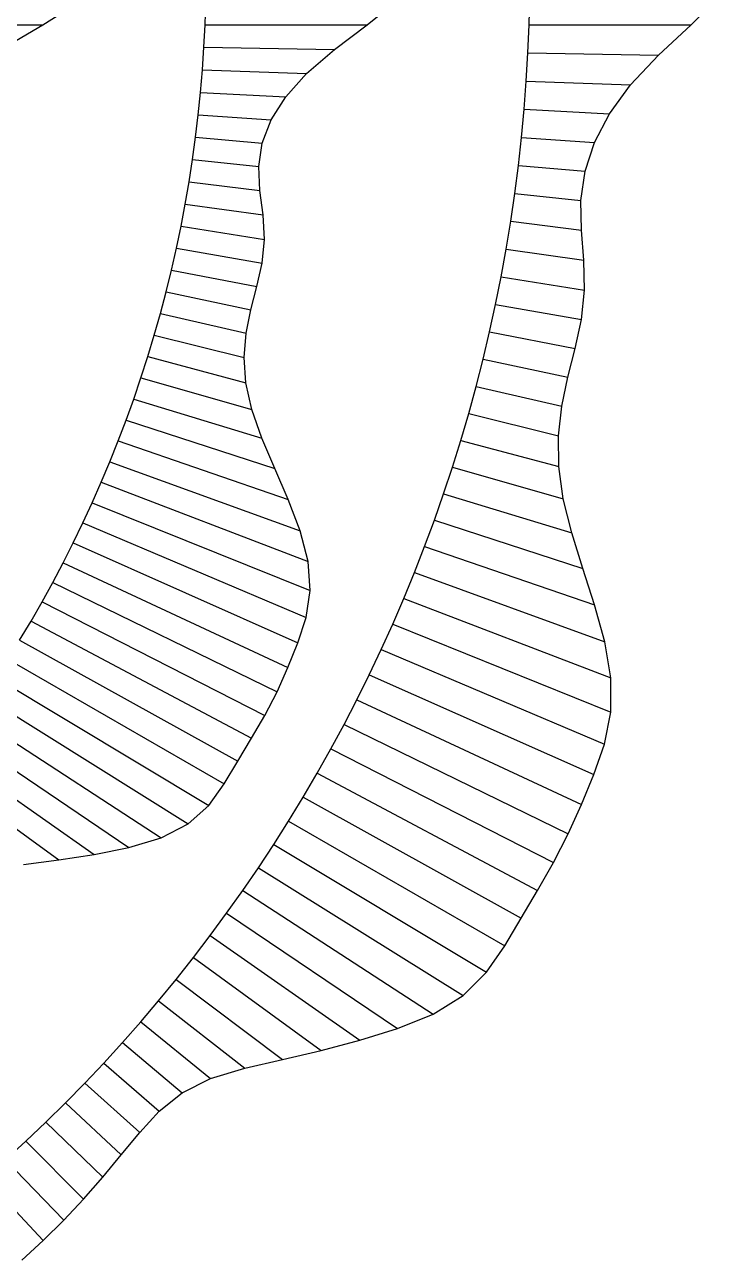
# Model space of a CAD drawing. Header units: metres. Extents: x -31.2 to 28.9, y -27.4 to 29.9.
# Drawn here: x 17.22 to 28, y -19.07 to 0 of the extents above; entities that cross this region are included whole.
import ezdxf

# ---------------------------------------------------------------- set-up
doc = ezdxf.new("R2010")
doc.units = ezdxf.units.M
for name, color, linetype in [('Fill', 3, 'Continuous'), ('Inner', 2, 'Continuous'), ('Outer', 1, 'Continuous')]:
    doc.layers.add(name, color=color, linetype=linetype)

msp = doc.modelspace()

# ---------------------------------------------------------------- linework, layer by layer
at = {"layer": 'Fill'}
for p, q in [((15, 0), (17.5, 0)), ((20, 0), (22.5, 0)), ((25, 0), (27.5, 0)), ((19.983, -0.349), (21.996, -0.384)), ((24.982, -0.436), (26.995, -0.471)), ((19.96, -0.697), (21.567, -0.753)), ((24.957, -0.872), (26.564, -0.928)), ((19.931, -1.045), (21.246, -1.113)), ((24.924, -1.306), (26.239, -1.375)), ((19.896, -1.391), (21.023, -1.47)), ((19.855, -1.737), (20.884, -1.827)), ((24.884, -1.74), (26.011, -1.819)), ((19.808, -2.082), (20.828, -2.189)), ((24.836, -2.173), (25.865, -2.263)), ((19.754, -2.426), (20.845, -2.559)), ((24.78, -2.605), (25.801, -2.712)), ((19.695, -2.768), (20.895, -2.937)), ((24.717, -3.035), (25.808, -3.169)), ((19.63, -3.109), (20.918, -3.313)), ((19.559, -3.449), (20.883, -3.682)), ((24.647, -3.464), (25.846, -3.632)), ((19.483, -3.787), (20.801, -4.043)), ((24.569, -3.891), (25.857, -4.095)), ((19.4, -4.124), (20.706, -4.401)), ((24.483, -4.317), (25.807, -4.551)), ((19.311, -4.458), (20.633, -4.763)), ((24.391, -4.741), (25.709, -4.997)), ((19.217, -4.791), (20.602, -5.137)), ((19.117, -5.122), (20.629, -5.527)), ((24.291, -5.163), (25.597, -5.441)), ((19.012, -5.451), (20.722, -5.942)), ((24.183, -5.583), (25.504, -5.888)), ((18.9, -5.778), (20.878, -6.383)), ((18.783, -6.103), (21.075, -6.848)), ((24.069, -6.001), (25.453, -6.346)), ((18.661, -6.425), (21.284, -7.329)), ((23.947, -6.417), (25.458, -6.822)), ((18.533, -6.745), (21.47, -7.814)), ((23.818, -6.83), (25.528, -7.32)), ((18.399, -7.063), (21.592, -8.288)), ((23.682, -7.24), (25.659, -7.845)), ((18.26, -7.378), (21.623, -8.736)), ((18.116, -7.69), (21.56, -9.152)), ((23.539, -7.648), (25.83, -8.393)), ((17.966, -7.999), (21.433, -9.543)), ((23.388, -8.053), (26.012, -8.957)), ((17.811, -8.306), (21.279, -9.923)), ((23.231, -8.455), (26.168, -9.524)), ((17.651, -8.609), (21.111, -10.297)), ((17.486, -8.91), (20.924, -10.661)), ((23.067, -8.855), (26.26, -10.08)), ((17.316, -9.207), (20.717, -11.015)), ((22.896, -9.251), (26.259, -10.609)), ((17.14, -9.501), (20.506, -11.367)), ((22.719, -9.643), (26.162, -11.105)), ((16.96, -9.792), (20.296, -11.718)), ((16.774, -10.079), (20.058, -12.052)), ((22.534, -10.033), (26.001, -11.576)), ((16.584, -10.363), (19.742, -12.336)), ((22.343, -10.419), (25.811, -12.036)), ((16.389, -10.643), (19.325, -12.55)), ((22.145, -10.801), (25.605, -12.488)), ((16.189, -10.92), (18.827, -12.699)), ((15.985, -11.193), (18.291, -12.808)), ((21.941, -11.18), (25.379, -12.931)), ((15.776, -11.462), (17.746, -12.893)), ((21.73, -11.554), (25.132, -13.363)), ((21.513, -11.925), (24.879, -13.791)), ((21.29, -12.292), (24.626, -14.218)), ((21.06, -12.654), (24.344, -14.627)), ((20.824, -13.012), (23.982, -14.986)), ((20.582, -13.366), (23.518, -15.273)), ((20.334, -13.716), (22.972, -15.495)), ((20.081, -14.061), (22.387, -15.676)), ((19.821, -14.401), (21.791, -15.832)), ((19.555, -14.736), (21.194, -15.971)), ((19.284, -15.067), (20.614, -16.105)), ((19.008, -15.392), (20.086, -16.266)), ((18.726, -15.713), (19.646, -16.485)), ((18.438, -16.028), (19.292, -16.77)), ((18.145, -16.338), (18.992, -17.1)), ((17.847, -16.643), (18.708, -17.446)), ((17.544, -16.942), (18.422, -17.79)), ((17.236, -17.236), (18.127, -18.127)), ((16.923, -17.524), (17.821, -18.454)), ((16.605, -17.806), (17.501, -18.768))]:
    msp.add_line(p, q, dxfattribs=at)
at = {"layer": 'Inner'}
for p, q in [((25, 0), (25.01, 0.437)), ((20, 0), (20.011, 0.349)), ((19.983, -0.349), (20, 0)), ((24.982, -0.436), (25, 0)), ((19.96, -0.697), (19.983, -0.349)), ((24.957, -0.872), (24.982, -0.436)), ((19.931, -1.045), (19.96, -0.697)), ((24.924, -1.306), (24.957, -0.872)), ((19.896, -1.391), (19.931, -1.045)), ((24.884, -1.74), (24.924, -1.306)), ((19.855, -1.737), (19.896, -1.391)), ((19.808, -2.082), (19.855, -1.737)), ((24.836, -2.173), (24.884, -1.74)), ((19.754, -2.426), (19.808, -2.082)), ((24.78, -2.605), (24.836, -2.173)), ((19.695, -2.768), (19.754, -2.426)), ((24.717, -3.035), (24.78, -2.605)), ((19.63, -3.109), (19.695, -2.768)), ((24.647, -3.464), (24.717, -3.035)), ((19.559, -3.449), (19.63, -3.109)), ((19.483, -3.787), (19.559, -3.449)), ((24.569, -3.891), (24.647, -3.464)), ((19.4, -4.124), (19.483, -3.787)), ((24.483, -4.317), (24.569, -3.891)), ((19.311, -4.458), (19.4, -4.124)), ((24.391, -4.741), (24.483, -4.317)), ((19.217, -4.791), (19.311, -4.458)), ((24.291, -5.163), (24.391, -4.741)), ((19.117, -5.122), (19.217, -4.791)), ((19.012, -5.451), (19.117, -5.122)), ((24.183, -5.583), (24.291, -5.163)), ((18.9, -5.778), (19.012, -5.451)), ((24.069, -6.001), (24.183, -5.583)), ((18.783, -6.103), (18.9, -5.778)), ((18.661, -6.425), (18.783, -6.103)), ((23.947, -6.417), (24.069, -6.001)), ((18.533, -6.745), (18.661, -6.425)), ((23.818, -6.83), (23.947, -6.417)), ((18.399, -7.063), (18.533, -6.745)), ((23.682, -7.24), (23.818, -6.83)), ((18.26, -7.378), (18.399, -7.063)), ((23.539, -7.648), (23.682, -7.24)), ((18.116, -7.69), (18.26, -7.378)), ((17.966, -7.999), (18.116, -7.69)), ((23.388, -8.053), (23.539, -7.648)), ((17.811, -8.306), (17.966, -7.999)), ((23.231, -8.455), (23.388, -8.053)), ((17.651, -8.609), (17.811, -8.306)), ((23.067, -8.855), (23.231, -8.455)), ((17.486, -8.91), (17.651, -8.609)), ((17.316, -9.207), (17.486, -8.91)), ((22.896, -9.251), (23.067, -8.855)), ((17.14, -9.501), (17.316, -9.207)), ((22.719, -9.643), (22.896, -9.251)), ((22.534, -10.033), (22.719, -9.643)), ((22.343, -10.419), (22.534, -10.033)), ((22.145, -10.801), (22.343, -10.419)), ((21.941, -11.18), (22.145, -10.801)), ((21.73, -11.554), (21.941, -11.18)), ((21.513, -11.925), (21.73, -11.554)), ((21.29, -12.292), (21.513, -11.925)), ((21.06, -12.654), (21.29, -12.292)), ((20.824, -13.012), (21.06, -12.654)), ((20.582, -13.366), (20.824, -13.012)), ((20.334, -13.716), (20.582, -13.366)), ((20.081, -14.061), (20.334, -13.716)), ((19.821, -14.401), (20.081, -14.061)), ((19.555, -14.736), (19.821, -14.401)), ((19.284, -15.067), (19.555, -14.736)), ((19.008, -15.392), (19.284, -15.067)), ((18.726, -15.713), (19.008, -15.392)), ((18.438, -16.028), (18.726, -15.713)), ((18.145, -16.338), (18.438, -16.028)), ((17.847, -16.643), (18.145, -16.338)), ((17.544, -16.942), (17.847, -16.643)), ((17.236, -17.236), (17.544, -16.942)), ((16.923, -17.524), (17.236, -17.236))]:
    msp.add_line(p, q, dxfattribs=at)
at = {"layer": 'Outer'}
for p, q in [((22.5, 0), (22.997, 0.401)), ((27.5, 0), (27.996, 0.489)), ((17.5, 0), (17.998, 0.314)), ((16.997, -0.297), (17.5, 0)), ((21.996, -0.384), (22.5, 0)), ((26.995, -0.471), (27.5, 0)), ((21.567, -0.753), (21.996, -0.384)), ((26.564, -0.928), (26.995, -0.471)), ((21.246, -1.113), (21.567, -0.753)), ((26.239, -1.375), (26.564, -0.928)), ((21.023, -1.47), (21.246, -1.113)), ((20.884, -1.827), (21.023, -1.47)), ((26.011, -1.819), (26.239, -1.375)), ((20.828, -2.189), (20.884, -1.827)), ((25.865, -2.263), (26.011, -1.819)), ((20.845, -2.559), (20.828, -2.189)), ((25.801, -2.712), (25.865, -2.263)), ((20.895, -2.937), (20.845, -2.559)), ((25.808, -3.169), (25.801, -2.712)), ((20.918, -3.313), (20.895, -2.937)), ((25.846, -3.632), (25.808, -3.169)), ((20.883, -3.682), (20.918, -3.313)), ((20.801, -4.043), (20.883, -3.682)), ((25.857, -4.095), (25.846, -3.632)), ((20.706, -4.401), (20.801, -4.043)), ((25.807, -4.551), (25.857, -4.095)), ((20.633, -4.763), (20.706, -4.401)), ((25.709, -4.997), (25.807, -4.551)), ((20.602, -5.137), (20.633, -4.763)), ((20.629, -5.527), (20.602, -5.137)), ((25.597, -5.441), (25.709, -4.997)), ((20.722, -5.942), (20.629, -5.527)), ((25.504, -5.888), (25.597, -5.441)), ((25.453, -6.346), (25.504, -5.888)), ((20.878, -6.383), (20.722, -5.942)), ((21.075, -6.848), (20.878, -6.383)), ((25.458, -6.822), (25.453, -6.346)), ((21.284, -7.329), (21.075, -6.848)), ((25.528, -7.32), (25.458, -6.822)), ((21.47, -7.814), (21.284, -7.329)), ((25.659, -7.845), (25.528, -7.32)), ((21.592, -8.288), (21.47, -7.814)), ((25.83, -8.393), (25.659, -7.845)), ((21.623, -8.736), (21.592, -8.288)), ((26.012, -8.957), (25.83, -8.393)), ((21.56, -9.152), (21.623, -8.736)), ((26.168, -9.524), (26.012, -8.957)), ((21.433, -9.543), (21.56, -9.152)), ((26.26, -10.08), (26.168, -9.524)), ((21.279, -9.923), (21.433, -9.543)), ((21.111, -10.297), (21.279, -9.923)), ((26.259, -10.609), (26.26, -10.08)), ((20.924, -10.661), (21.111, -10.297)), ((20.717, -11.015), (20.924, -10.661)), ((26.162, -11.105), (26.259, -10.609)), ((20.506, -11.367), (20.717, -11.015)), ((26.001, -11.576), (26.162, -11.105)), ((20.296, -11.718), (20.506, -11.367)), ((25.811, -12.036), (26.001, -11.576)), ((20.058, -12.052), (20.296, -11.718)), ((19.742, -12.336), (20.058, -12.052)), ((25.605, -12.488), (25.811, -12.036)), ((19.325, -12.55), (19.742, -12.336)), ((18.827, -12.699), (19.325, -12.55)), ((25.379, -12.931), (25.605, -12.488)), ((18.291, -12.808), (18.827, -12.699)), ((17.201, -12.962), (17.746, -12.893)), ((17.746, -12.893), (18.291, -12.808)), ((25.132, -13.363), (25.379, -12.931)), ((24.879, -13.791), (25.132, -13.363)), ((24.626, -14.218), (24.879, -13.791)), ((24.344, -14.627), (24.626, -14.218)), ((23.982, -14.986), (24.344, -14.627)), ((23.518, -15.273), (23.982, -14.986)), ((22.972, -15.495), (23.518, -15.273)), ((22.387, -15.676), (22.972, -15.495)), ((21.791, -15.832), (22.387, -15.676)), ((20.614, -16.105), (21.194, -15.971)), ((21.194, -15.971), (21.791, -15.832)), ((20.086, -16.266), (20.614, -16.105)), ((19.646, -16.485), (20.086, -16.266)), ((19.292, -16.77), (19.646, -16.485)), ((18.992, -17.1), (19.292, -16.77)), ((18.708, -17.446), (18.992, -17.1)), ((18.422, -17.79), (18.708, -17.446)), ((18.127, -18.127), (18.422, -17.79)), ((17.821, -18.454), (18.127, -18.127)), ((17.501, -18.768), (17.821, -18.454)), ((17.173, -19.072), (17.501, -18.768))]:
    msp.add_line(p, q, dxfattribs=at)

doc.saveas('drawing.dxf')
